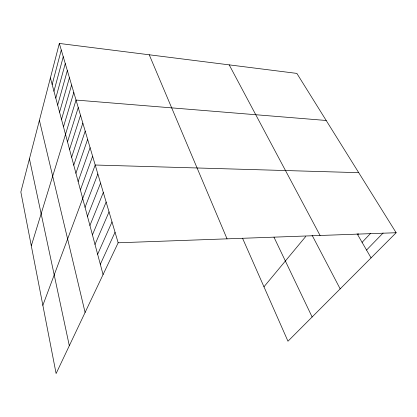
<?xml version="1.0" encoding="UTF-8"?>
<svg xmlns="http://www.w3.org/2000/svg" width="417" height="417" viewBox="0 0 417 417"><rect width="100%" height="100%" fill="white"/><g stroke="black" fill="none" stroke-linecap="round" stroke-linejoin="round"><path stroke-width="0.63" d="M59.329 43.446L20.85 191.992L56.107 373.554L118.157 242.788L59.329 43.446L296.857 73.402L396.15 232.728L287.965 341.221L242.527 238.19M52.156 84.526L61.273 50.035M53.955 91.24L63.254 56.754M55.789 98.084L65.276 63.608M57.661 105.058L67.34 70.598M59.563 112.168L69.446 77.739M61.508 119.418L71.599 85.021M63.488 126.815L73.793 92.459M31.301 245.816L76.035 100.059L326.193 120.477M67.507 141.827L78.255 107.586M69.55 149.442L80.523 115.274M71.63 157.214L82.842 123.124M73.752 165.142L85.209 131.141M75.92 173.232L87.627 139.335M78.135 181.494L90.098 147.707M80.392 189.923L92.621 156.266M42.857 305.317L95.206 165.017L358.719 172.664M85.052 207.327L97.844 173.967M87.461 216.314L100.549 183.12M89.921 225.493L103.312 192.487M92.433 234.875L106.142 202.073M95.003 244.471L109.04 211.888M97.63 254.281L112.006 221.943M100.32 264.315L115.045 232.238M263.961 286.802L305.718 236.502M357.723 234.781L358.599 233.833M362.086 242.35L370.598 233.39M366.533 250.054L383.103 233.02M118.157 242.788L396.15 232.728M357.108 233.718L371.057 257.894M229.199 64.87L320.079 235.48M312.109 235.271L340.168 288.866M273.964 237.164L312.124 316.988M149.239 54.789L227.046 238.847M50.394 77.937L103.072 274.584M39.406 120.362L85.094 312.469M29.435 158.851L69.316 345.724"/></g></svg>
